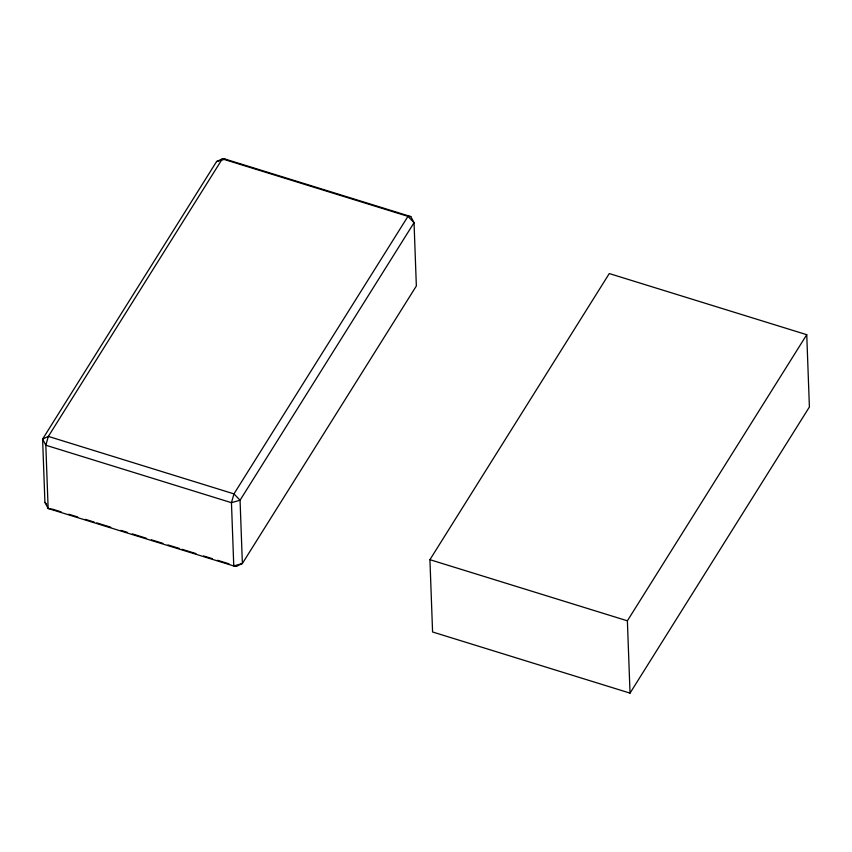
<?xml version="1.0" encoding="UTF-8"?>
<svg xmlns="http://www.w3.org/2000/svg" width="852" height="852" viewBox="0 0 852 852"><rect width="100%" height="100%" fill="white"/><g stroke="black" fill="none" stroke-linecap="round" stroke-linejoin="round"><path stroke-width="1.28" d="M216.578 161.571L42.6 439.089L44.922 502.36L48.138 508.495L233.767 565.962L236.632 566.186L242.373 563.502L416.351 285.974L414.04 222.702L410.813 216.578L225.184 159.1L222.329 158.877L216.578 161.571L225.184 159.1M429.93 559.679L609.287 273.556L806.748 334.698L809.4 407L630.033 693.123L432.582 631.982L429.93 559.679L627.381 620.81L630.033 693.123M627.381 620.81L806.748 334.698M410.813 216.578L407.959 216.355L222.329 158.877L48.351 436.405L45.816 445.223L48.138 508.495L51.003 508.719M52.27 509.113L61.174 511.86M68.799 514.225L77.702 516.983M85.328 519.347L94.231 522.095M96.766 522.883L110.76 527.218M120.931 530.37L127.289 532.33M132.369 533.906L146.352 538.24M151.443 539.817L162.892 543.352M167.972 544.929L179.421 548.475M181.955 549.263L195.949 553.587M203.575 555.951L212.478 558.71M217.558 560.286L229.007 563.822M234.087 565.398L236.632 566.186M44.922 502.36L46.658 504.182M233.98 493.883L231.456 502.691L233.767 565.962L242.373 563.502L240.062 500.23L414.04 222.702L407.959 216.355L233.98 493.883L48.351 436.405L42.6 439.089L45.816 445.223L231.456 502.691L240.062 500.23L233.98 493.883"/></g></svg>
